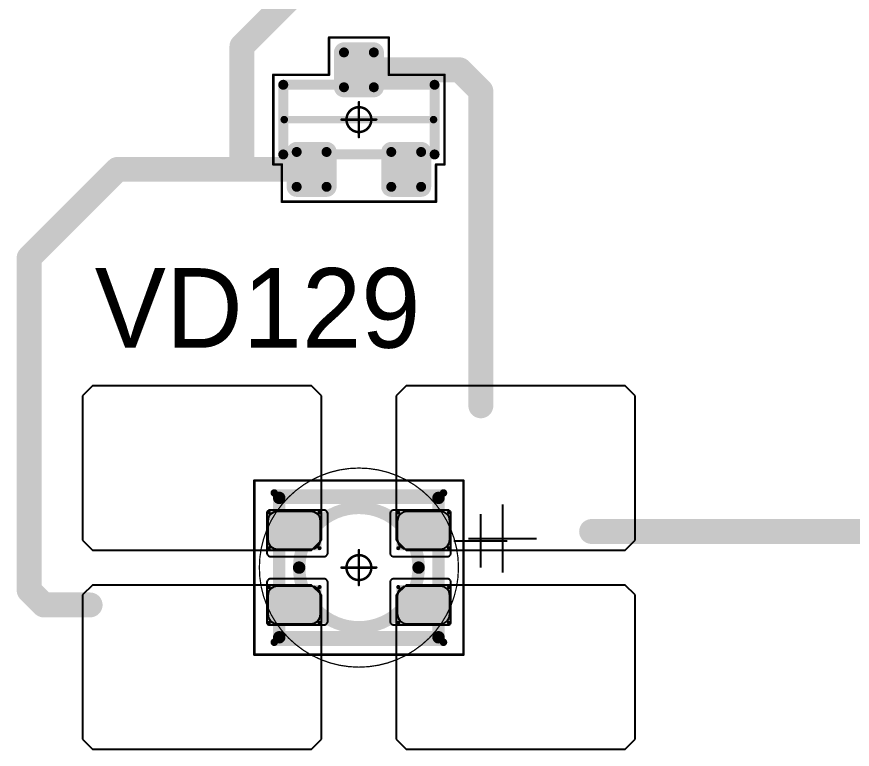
# Model space of a CAD drawing. Header units: millimetres. Extents: x 0 to 400, y 0 to 514.
# Drawn here: x 133.12 to 149.91, y 148.85 to 163.57 of the extents above; entities that cross this region are included whole.
import ezdxf

# ---------------------------------------------------------------- set-up
doc = ezdxf.new("R2010")
doc.units = ezdxf.units.MM
for name, color, linetype in [('Mechanical13', 56, 'Continuous'), ('Mechanical15', 56, 'Continuous'), ('Mechanical2', 216, 'Continuous'), ('TopLayer', 1, 'Continuous'), ('TopOverlay', 2, 'Continuous'), ('TopPaste', 8, 'Continuous'), ('TopSolder', 216, 'Continuous')]:
    doc.layers.add(name, color=color, linetype=linetype)

# ---------------------------------------------------------------- blocks, each defined once
blk = doc.blocks.new('SOT23_53')
at = {"layer": 'Mechanical13', "const_width": 0.2}
for points in [[(-0.7, 1.52), (0.7, 1.52)], [(-0.7, 1.52), (-0.7, -1.52)], [(0.7, 1.52), (0.7, -1.52)], [(-0.7, -1.52), (0.7, -1.52)]]:
    blk.add_lwpolyline(points, dxfattribs=at)
at = {"layer": 'Mechanical13', "const_width": 0.1}
for points in [[(-0.75, 1.52, 1), (-0.65, 1.52, 1)], [(-0.75, 1.52, 1), (-0.65, 1.52, 1)], [(0.65, 1.52, 1), (0.75, 1.52, 1)], [(0.65, 1.52, 1), (0.75, 1.52, 1)], [(-0.75, -1.52, 1), (-0.65, -1.52, 1)], [(-0.75, -1.52, 1), (-0.65, -1.52, 1)], [(0.65, -1.52, 1), (0.75, -1.52, 1)], [(0.65, -1.52, 1), (0.75, -1.52, 1)]]:
    blk.add_lwpolyline(points, format="xyb", close=True, dxfattribs=at)
at = {"layer": 'Mechanical15', "const_width": 0.05}
for points in [[(-0.9, 1.72), (-0.9, 1.55)], [(-0.9, 1.72), (0.9, 1.72)], [(0.9, 1.72), (0.9, 0.6)], [(-1.65, 1.55), (-1.65, -1.55)], [(-1.65, 1.55), (-0.9, 1.55)], [(0.9, 0.6), (1.65, 0.6)], [(1.65, 0.6), (1.65, -0.6)], [(0, 0.35), (0, -0.35)], [(-0.35, 0), (0.35, 0)], [(0.9, -0.6), (1.65, -0.6)], [(0.9, -0.6), (0.9, -1.72)], [(-1.65, -1.55), (-0.9, -1.55)], [(-0.9, -1.55), (-0.9, -1.72)], [(-0.9, -1.72), (0.9, -1.72)]]:
    blk.add_lwpolyline(points, dxfattribs=at)
at = {"layer": 'Mechanical15'}
for points, const_width in [([(-0.913, 1.72, 1), (-0.888, 1.72, 1)], 0.025), ([(-0.913, 1.72, 1), (-0.888, 1.72, 1)], 0.025), ([(0.888, 1.72, 1), (0.913, 1.72, 1)], 0.025), ([(0.888, 1.72, 1), (0.913, 1.72, 1)], 0.025), ([(-1.662, 1.55, 1), (-1.637, 1.55, 1)], 0.025), ([(-1.662, 1.55, 1), (-1.637, 1.55, 1)], 0.025), ([(-0.913, 1.55, 1), (-0.888, 1.55, 1)], 0.025), ([(-0.913, 1.55, 1), (-0.888, 1.55, 1)], 0.025), ([(0.888, 0.6, 1), (0.913, 0.6, 1)], 0.025), ([(0.888, 0.6, 1), (0.913, 0.6, 1)], 0.025), ([(1.637, 0.6, 1), (1.662, 0.6, 1)], 0.025), ([(1.637, 0.6, 1), (1.662, 0.6, 1)], 0.025), ([(-0.012, 0.35, 1), (0.012, 0.35, 1)], 0.025), ([(0.25, 0, 1), (-0.25, 0, 1)], 0.05), ([(-0.362, 0, 1), (-0.337, 0, 1)], 0.025), ([(-0.262, 0, 1), (-0.238, 0, 1)], 0.025), ([(0.238, 0, 1), (0.262, 0, 1)], 0.025), ([(0.337, 0, 1), (0.362, 0, 1)], 0.025), ([(-0.012, -0.35, 1), (0.012, -0.35, 1)], 0.025), ([(0.888, -0.6, 1), (0.913, -0.6, 1)], 0.025), ([(0.888, -0.6, 1), (0.913, -0.6, 1)], 0.025), ([(1.637, -0.6, 1), (1.662, -0.6, 1)], 0.025), ([(1.637, -0.6, 1), (1.662, -0.6, 1)], 0.025), ([(-1.662, -1.55, 1), (-1.637, -1.55, 1)], 0.025), ([(-1.662, -1.55, 1), (-1.637, -1.55, 1)], 0.025), ([(-0.913, -1.55, 1), (-0.888, -1.55, 1)], 0.025), ([(-0.913, -1.55, 1), (-0.888, -1.55, 1)], 0.025), ([(-0.913, -1.72, 1), (-0.888, -1.72, 1)], 0.025), ([(-0.913, -1.72, 1), (-0.888, -1.72, 1)], 0.025), ([(0.888, -1.72, 1), (0.913, -1.72, 1)], 0.025), ([(0.888, -1.72, 1), (0.913, -1.72, 1)], 0.025)]:
    blk.add_lwpolyline(points, format="xyb", close=True, dxfattribs=dict(at, const_width=const_width))
at = {"layer": 'TopLayer', "const_width": 0.1}
for points in [[(-1.4, 1.25, 1), (-1.3, 1.25, 1)], [(-0.7, 1.25, 1), (-0.6, 1.25, 1)], [(-1.4, 0.65, 1), (-1.3, 0.65, 1)], [(-0.7, 0.65, 1), (-0.6, 0.65, 1)], [(0.6, 0.3, 1), (0.7, 0.3, 1)], [(1.3, 0.3, 1), (1.4, 0.3, 1)], [(0.6, -0.3, 1), (0.7, -0.3, 1)], [(1.3, -0.3, 1), (1.4, -0.3, 1)], [(-1.4, -0.65, 1), (-1.3, -0.65, 1)], [(-0.7, -0.65, 1), (-0.6, -0.65, 1)], [(-1.4, -1.25, 1), (-1.3, -1.25, 1)], [(-0.7, -1.25, 1), (-0.6, -1.25, 1)]]:
    blk.add_lwpolyline(points, format="xyb", close=True, dxfattribs=at)
at = {"layer": 'TopLayer'}
for points in [[(-1.35, 1.35), (-1.35, 0.55), (-0.65, 1.35), (-0.65, 0.55)], [(-1.45, 1.25), (-1.45, 0.65), (-0.55, 1.25), (-0.55, 0.65)], [(0.65, 0.4), (0.65, -0.4), (1.35, 0.4), (1.35, -0.4)], [(0.55, 0.3), (0.55, -0.3), (1.45, 0.3), (1.45, -0.3)], [(-1.45, -0.65), (-1.45, -1.25), (-0.55, -0.65), (-0.55, -1.25)], [(-1.35, -0.55), (-1.35, -1.35), (-0.65, -0.55), (-0.65, -1.35)]]:
    blk.add_solid(points, dxfattribs=at)
at = {"layer": 'TopOverlay', "const_width": 0.15}
blk.add_lwpolyline([(0, 1.5), (0, -1.5)], dxfattribs=at)
at = {"layer": 'TopOverlay', "const_width": 0.075}
for points in [[(-0.038, 1.5, 1), (0.038, 1.5, 1)], [(-0.038, -1.5, 1), (0.038, -1.5, 1)]]:
    blk.add_lwpolyline(points, format="xyb", close=True, dxfattribs=at)
at = {"layer": 'TopPaste', "const_width": 0.075}
for points in [[(-1.387, 1.25, 1), (-1.313, 1.25, 1)], [(-0.687, 1.25, 1), (-0.613, 1.25, 1)], [(-1.387, 0.65, 1), (-1.313, 0.65, 1)], [(-0.687, 0.65, 1), (-0.613, 0.65, 1)], [(0.613, 0.3, 1), (0.687, 0.3, 1)], [(1.313, 0.3, 1), (1.387, 0.3, 1)], [(0.613, -0.3, 1), (0.687, -0.3, 1)], [(1.313, -0.3, 1), (1.387, -0.3, 1)], [(-1.387, -0.65, 1), (-1.313, -0.65, 1)], [(-0.687, -0.65, 1), (-0.613, -0.65, 1)], [(-1.387, -1.25, 1), (-1.313, -1.25, 1)], [(-0.687, -1.25, 1), (-0.613, -1.25, 1)]]:
    blk.add_lwpolyline(points, format="xyb", close=True, dxfattribs=at)
at = {"layer": 'TopPaste'}
for points in [[(-1.425, 1.25), (-1.425, 0.65), (-0.575, 1.25), (-0.575, 0.65)], [(-1.35, 1.325), (-1.35, 0.575), (-0.65, 1.325), (-0.65, 0.575)], [(0.65, 0.375), (0.65, -0.375), (1.35, 0.375), (1.35, -0.375)], [(0.575, 0.3), (0.575, -0.3), (1.425, 0.3), (1.425, -0.3)], [(-1.425, -0.65), (-1.425, -1.25), (-0.575, -0.65), (-0.575, -1.25)], [(-1.35, -0.575), (-1.35, -1.325), (-0.65, -0.575), (-0.65, -1.325)]]:
    blk.add_solid(points, dxfattribs=at)
at = {"layer": 'TopSolder', "const_width": 0.202}
for points in [[(-1.451, 1.25, 1), (-1.249, 1.25, 1)], [(-0.751, 1.25, 1), (-0.549, 1.25, 1)], [(-1.451, 0.65, 1), (-1.249, 0.65, 1)], [(-0.751, 0.65, 1), (-0.549, 0.65, 1)], [(0.549, 0.3, 1), (0.751, 0.3, 1)], [(1.249, 0.3, 1), (1.451, 0.3, 1)], [(0.549, -0.3, 1), (0.751, -0.3, 1)], [(1.249, -0.3, 1), (1.451, -0.3, 1)], [(-1.451, -0.65, 1), (-1.249, -0.65, 1)], [(-0.751, -0.65, 1), (-0.549, -0.65, 1)], [(-1.451, -1.25, 1), (-1.249, -1.25, 1)], [(-0.751, -1.25, 1), (-0.549, -1.25, 1)]]:
    blk.add_lwpolyline(points, format="xyb", close=True, dxfattribs=at)
at = {"layer": 'TopSolder'}
for points in [[(-1.35, 1.452), (-1.35, 0.448), (-0.65, 1.452), (-0.65, 0.448)], [(-1.552, 1.25), (-1.552, 0.65), (-0.448, 1.25), (-0.448, 0.65)], [(0.65, 0.502), (0.65, -0.502), (1.35, 0.502), (1.35, -0.502)], [(0.448, 0.3), (0.448, -0.3), (1.552, 0.3), (1.552, -0.3)], [(-1.35, -0.448), (-1.35, -1.452), (-0.65, -0.448), (-0.65, -1.452)], [(-1.552, -0.65), (-1.552, -1.25), (-0.448, -0.65), (-0.448, -1.25)]]:
    blk.add_solid(points, dxfattribs=at)
blk = doc.blocks.new('E65F_226')
at = {"layer": 'Mechanical13'}
for p, q in [((2.441, 1.071), (2.441, 0)), ((1.905, 0.536), (2.976, 0.536))]:
    blk.add_line(p, q, dxfattribs=at)
at = {"layer": 'Mechanical13', "const_width": 0.25}
for points in [[(-1.6, -1.4), (-1.6, 1.4)], [(-1.6, 1.4), (1.6, 1.4)], [(1.6, -1.4), (1.6, 1.4)], [(-1.6, -1.4), (1.6, -1.4)]]:
    blk.add_lwpolyline(points, dxfattribs=at)
at = {"layer": 'Mechanical13'}
for points, const_width in [([(-1.663, 1.4, 1), (-1.538, 1.4, 1)], 0.125), ([(-1.663, 1.4, 1), (-1.538, 1.4, 1)], 0.125), ([(1.537, 1.4, 1), (1.662, 1.4, 1)], 0.125), ([(1.537, 1.4, 1), (1.662, 1.4, 1)], 0.125), ([(1.2, 0, 1), (-1.2, 0, 1)], 0.25), ([(-1.263, 0, 1), (-1.138, 0, 1)], 0.125), ([(1.137, 0, 1), (1.262, 0, 1)], 0.125), ([(-1.663, -1.4, 1), (-1.538, -1.4, 1)], 0.125), ([(-1.663, -1.4, 1), (-1.538, -1.4, 1)], 0.125), ([(1.537, -1.4, 1), (1.662, -1.4, 1)], 0.125), ([(1.537, -1.4, 1), (1.662, -1.4, 1)], 0.125)]:
    blk.add_lwpolyline(points, format="xyb", close=True, dxfattribs=dict(at, const_width=const_width))
at = {"layer": 'Mechanical15', "const_width": 0.05}
for points in [[(-2.1, 1.75), (2.1, 1.75)], [(-2.1, -1.75), (-2.1, 1.75)], [(2.1, -1.75), (2.1, 1.75)], [(0, -0.35), (0, 0.35)], [(0, -0.35), (0, 0.35)], [(-0.35, 0), (0.35, 0)], [(-0.35, 0), (0.35, 0)], [(-2.1, -1.75), (2.1, -1.75)]]:
    blk.add_lwpolyline(points, dxfattribs=at)
at = {"layer": 'Mechanical15'}
for points, const_width in [([(-2.113, 1.75, 1), (-2.088, 1.75, 1)], 0.025), ([(-2.113, 1.75, 1), (-2.088, 1.75, 1)], 0.025), ([(2.087, 1.75, 1), (2.112, 1.75, 1)], 0.025), ([(2.087, 1.75, 1), (2.112, 1.75, 1)], 0.025), ([(-0.013, 0.35, 1), (0.012, 0.35, 1)], 0.025), ([(-0.013, 0.35, 1), (0.012, 0.35, 1)], 0.025), ([(0.25, 0, 1), (-0.25, 0, 1)], 0.05), ([(0.25, 0, 1), (-0.25, 0, 1)], 0.05), ([(-0.363, 0, 1), (-0.338, 0, 1)], 0.025), ([(-0.363, 0, 1), (-0.338, 0, 1)], 0.025), ([(-0.263, 0, 1), (-0.238, 0, 1)], 0.025), ([(-0.263, 0, 1), (-0.238, 0, 1)], 0.025), ([(0.237, 0, 1), (0.262, 0, 1)], 0.025), ([(0.237, 0, 1), (0.262, 0, 1)], 0.025), ([(0.337, 0, 1), (0.362, 0, 1)], 0.025), ([(0.337, 0, 1), (0.362, 0, 1)], 0.025), ([(-0.013, -0.35, 1), (0.012, -0.35, 1)], 0.025), ([(-0.013, -0.35, 1), (0.012, -0.35, 1)], 0.025), ([(-2.113, -1.75, 1), (-2.088, -1.75, 1)], 0.025), ([(-2.113, -1.75, 1), (-2.088, -1.75, 1)], 0.025), ([(2.087, -1.75, 1), (2.112, -1.75, 1)], 0.025), ([(2.087, -1.75, 1), (2.112, -1.75, 1)], 0.025)]:
    blk.add_lwpolyline(points, format="xyb", close=True, dxfattribs=dict(at, const_width=const_width))
at = {"layer": 'TopLayer'}
for p, q in [((-5.35, 3.65), (-5.55, 3.45)), ((-0.95, 3.65), (-5.35, 3.65)), ((-5.35, 3.65), (-5.35, 3.65)), ((-0.75, 3.45), (-0.95, 3.65)), ((0.95, 3.65), (0.75, 3.45)), ((5.35, 3.65), (0.95, 3.65)), ((0.95, 3.65), (0.95, 3.65)), ((5.55, 3.45), (5.35, 3.65)), ((-5.55, 3.45), (-5.55, 3.45)), ((-5.55, 3.45), (-5.55, 0.55)), ((-0.75, 0.55), (-0.75, 3.45)), ((0.75, 3.45), (0.75, 3.45)), ((0.75, 3.45), (0.75, 0.55)), ((5.55, 0.55), (5.55, 3.45)), ((-5.55, 0.55), (-5.35, 0.35)), ((-0.95, 0.35), (-0.75, 0.55)), ((0.75, 0.55), (0.95, 0.35)), ((5.35, 0.35), (5.55, 0.55)), ((-5.35, 0.35), (-0.95, 0.35)), ((0.95, 0.35), (5.35, 0.35)), ((-5.35, -0.35), (-5.55, -0.55)), ((-0.95, -0.35), (-5.35, -0.35)), ((-5.35, -0.35), (-5.35, -0.35)), ((-0.75, -0.55), (-0.95, -0.35)), ((0.95, -0.35), (0.75, -0.55)), ((5.35, -0.35), (0.95, -0.35)), ((0.95, -0.35), (0.95, -0.35)), ((5.55, -0.55), (5.35, -0.35)), ((-5.55, -0.55), (-5.55, -0.55)), ((-5.55, -0.55), (-5.55, -3.45)), ((-0.75, -3.45), (-0.75, -0.55)), ((0.75, -0.55), (0.75, -0.55)), ((0.75, -0.55), (0.75, -3.45)), ((5.55, -3.45), (5.55, -0.55)), ((-5.55, -3.45), (-5.35, -3.65)), ((-0.95, -3.65), (-0.75, -3.45)), ((0.75, -3.45), (0.95, -3.65)), ((5.35, -3.65), (5.55, -3.45)), ((-5.35, -3.65), (-0.95, -3.65)), ((0.95, -3.65), (5.35, -3.65))]:
    blk.add_line(p, q, dxfattribs=at)
at = {"layer": 'TopLayer', "const_width": 0.04}
for points in [[(-1.83, 1.11, 1), (-1.79, 1.11, 1)], [(-0.81, 1.11, 1), (-0.77, 1.11, 1)], [(0.77, 1.11, 1), (0.81, 1.11, 1)], [(1.79, 1.11, 1), (1.83, 1.11, 1)], [(-1.83, 0.39, 1), (-1.79, 0.39, 1)], [(-0.81, 0.39, 1), (-0.77, 0.39, 1)], [(0.77, 0.39, 1), (0.81, 0.39, 1)], [(1.79, 0.39, 1), (1.83, 0.39, 1)], [(-1.83, -0.39, 1), (-1.79, -0.39, 1)], [(-0.81, -0.39, 1), (-0.77, -0.39, 1)], [(0.77, -0.39, 1), (0.81, -0.39, 1)], [(1.79, -0.39, 1), (1.83, -0.39, 1)], [(-1.83, -1.11, 1), (-1.79, -1.11, 1)], [(-0.81, -1.11, 1), (-0.77, -1.11, 1)], [(0.77, -1.11, 1), (0.81, -1.11, 1)], [(1.79, -1.11, 1), (1.83, -1.11, 1)]]:
    blk.add_lwpolyline(points, format="xyb", close=True, dxfattribs=at)
at = {"layer": 'TopLayer'}
for points in [[(-1.85, 1.11), (-1.85, 0.39), (-0.75, 1.11), (-0.75, 0.39)], [(-1.81, 1.15), (-1.81, 0.35), (-0.79, 1.15), (-0.79, 0.35)], [(0.75, 1.11), (0.75, 0.39), (1.85, 1.11), (1.85, 0.39)], [(0.79, 1.15), (0.79, 0.35), (1.81, 1.15), (1.81, 0.35)], [(-1.85, -0.39), (-1.85, -1.11), (-0.75, -0.39), (-0.75, -1.11)], [(-1.81, -0.35), (-1.81, -1.15), (-0.79, -0.35), (-0.79, -1.15)], [(0.75, -0.39), (0.75, -1.11), (1.85, -0.39), (1.85, -1.11)], [(0.79, -0.35), (0.79, -1.15), (1.81, -0.35), (1.81, -1.15)]]:
    blk.add_solid(points, dxfattribs=at)
at = {"layer": 'TopOverlay'}
for p, q in [((2.886, 1.271), (2.886, -0.1)), ((2.2, 0.586), (3.571, 0.586))]:
    blk.add_line(p, q, dxfattribs=at)
at = {"layer": 'TopOverlay', "const_width": 0.15}
for points in [[(-1.7, 1.5), (1.7, 1.5)], [(-1.7, -1.5), (1.7, -1.5)]]:
    blk.add_lwpolyline(points, dxfattribs=at)
at = {"layer": 'TopOverlay', "const_width": 0.075}
for points in [[(-1.738, 1.5, 1), (-1.663, 1.5, 1)], [(1.662, 1.5, 1), (1.737, 1.5, 1)], [(-1.738, -1.5, 1), (-1.663, -1.5, 1)], [(1.662, -1.5, 1), (1.737, -1.5, 1)]]:
    blk.add_lwpolyline(points, format="xyb", close=True, dxfattribs=at)
at = {"layer": 'TopPaste'}
for p, q in [((-1.814, 1.011), (-1.829, 0.938)), ((-1.773, 1.073), (-1.814, 1.011)), ((-1.711, 1.114), (-1.773, 1.073)), ((-1.638, 1.129), (-1.711, 1.114)), ((-0.963, 1.129), (-1.638, 1.129)), ((-0.889, 1.114), (-0.963, 1.129)), ((-0.827, 1.073), (-0.889, 1.114)), ((-0.786, 1.011), (-0.827, 1.073)), ((-0.771, 0.938), (-0.786, 1.011)), ((0.786, 1.011), (0.771, 0.938)), ((0.827, 1.073), (0.786, 1.011)), ((0.889, 1.114), (0.827, 1.073)), ((0.962, 1.129), (0.889, 1.114)), ((1.637, 1.129), (0.962, 1.129)), ((1.711, 1.114), (1.637, 1.129)), ((1.773, 1.073), (1.711, 1.114)), ((1.814, 1.011), (1.773, 1.073)), ((1.829, 0.938), (1.814, 1.011)), ((-1.829, 0.938), (-1.829, 0.563)), ((-0.771, 0.563), (-0.771, 0.938)), ((0.771, 0.938), (0.771, 0.563)), ((1.829, 0.563), (1.829, 0.938)), ((-1.829, 0.563), (-1.814, 0.489)), ((-0.786, 0.489), (-0.771, 0.563)), ((0.771, 0.563), (0.786, 0.489)), ((1.814, 0.489), (1.829, 0.563)), ((-1.814, 0.489), (-1.773, 0.427)), ((-1.773, 0.427), (-1.711, 0.386)), ((-1.711, 0.386), (-1.638, 0.371)), ((-1.638, 0.371), (-0.963, 0.371)), ((-0.963, 0.371), (-0.889, 0.386)), ((-0.889, 0.386), (-0.827, 0.427)), ((-0.827, 0.427), (-0.786, 0.489)), ((0.786, 0.489), (0.827, 0.427)), ((0.827, 0.427), (0.889, 0.386)), ((0.889, 0.386), (0.962, 0.371)), ((0.962, 0.371), (1.637, 0.371)), ((1.637, 0.371), (1.711, 0.386)), ((1.711, 0.386), (1.773, 0.427)), ((1.773, 0.427), (1.814, 0.489)), ((-1.814, -0.489), (-1.829, -0.563)), ((-1.773, -0.427), (-1.814, -0.489)), ((-1.711, -0.386), (-1.773, -0.427)), ((-1.638, -0.371), (-1.711, -0.386)), ((-0.963, -0.371), (-1.638, -0.371)), ((-0.889, -0.386), (-0.963, -0.371)), ((-0.827, -0.427), (-0.889, -0.386)), ((-0.786, -0.489), (-0.827, -0.427)), ((-0.771, -0.563), (-0.786, -0.489)), ((0.786, -0.489), (0.771, -0.563)), ((0.827, -0.427), (0.786, -0.489)), ((0.889, -0.386), (0.827, -0.427)), ((0.962, -0.371), (0.889, -0.386)), ((1.637, -0.371), (0.962, -0.371)), ((1.711, -0.386), (1.637, -0.371)), ((1.773, -0.427), (1.711, -0.386)), ((1.814, -0.489), (1.773, -0.427)), ((1.829, -0.563), (1.814, -0.489)), ((-1.829, -0.563), (-1.829, -0.938)), ((-0.771, -0.938), (-0.771, -0.563)), ((0.771, -0.563), (0.771, -0.938)), ((1.829, -0.938), (1.829, -0.563)), ((-1.829, -0.938), (-1.814, -1.011)), ((-0.786, -1.011), (-0.771, -0.938)), ((0.771, -0.938), (0.786, -1.011)), ((1.814, -1.011), (1.829, -0.938)), ((-1.814, -1.011), (-1.773, -1.073)), ((-1.773, -1.073), (-1.711, -1.114)), ((-1.711, -1.114), (-1.638, -1.129)), ((-1.638, -1.129), (-0.963, -1.129)), ((-0.963, -1.129), (-0.889, -1.114)), ((-0.889, -1.114), (-0.827, -1.073)), ((-0.827, -1.073), (-0.786, -1.011)), ((0.786, -1.011), (0.827, -1.073)), ((0.827, -1.073), (0.889, -1.114)), ((0.889, -1.114), (0.962, -1.129)), ((0.962, -1.129), (1.637, -1.129)), ((1.637, -1.129), (1.711, -1.114)), ((1.711, -1.114), (1.773, -1.073)), ((1.773, -1.073), (1.814, -1.011))]:
    blk.add_line(p, q, dxfattribs=at)
at = {"layer": 'TopSolder'}
for p, q in [((-1.842, 1.129), (-1.85, 1.111)), ((-1.85, 1.111), (-1.85, 1.101)), ((-1.85, 1.101), (-1.85, 1.101)), ((-1.85, 1.101), (-1.85, 0.301)), ((-1.828, 1.143), (-1.842, 1.129)), ((-1.81, 1.151), (-1.828, 1.143)), ((-1.8, 1.151), (-1.81, 1.151)), ((-0.7, 1.151), (-1.8, 1.151)), ((-0.685, 1.151), (-0.7, 1.151)), ((-0.7, 1.151), (-0.7, 1.151)), ((-0.658, 1.139), (-0.685, 1.151)), ((-0.636, 1.118), (-0.658, 1.139)), ((-0.625, 1.09), (-0.636, 1.118)), ((-0.625, 1.076), (-0.625, 1.09)), ((-0.625, 0.301), (-0.625, 1.076)), ((0.636, 1.118), (0.625, 1.09)), ((0.625, 1.09), (0.625, 1.076)), ((0.625, 1.076), (0.625, 1.076)), ((0.625, 1.076), (0.625, 0.301)), ((0.657, 1.139), (0.636, 1.118)), ((0.685, 1.151), (0.657, 1.139)), ((0.7, 1.151), (0.685, 1.151)), ((1.8, 1.151), (0.7, 1.151)), ((1.81, 1.151), (1.8, 1.151)), ((1.8, 1.151), (1.8, 1.151)), ((1.828, 1.143), (1.81, 1.151)), ((1.842, 1.129), (1.828, 1.143)), ((1.85, 1.111), (1.842, 1.129)), ((1.85, 1.101), (1.85, 1.111)), ((1.85, 0.301), (1.85, 1.101)), ((-1.85, 0.301), (-1.85, 0.286)), ((-1.85, 0.286), (-1.839, 0.258)), ((-1.839, 0.258), (-1.818, 0.237)), ((-1.818, 0.237), (-1.79, 0.226)), ((-1.79, 0.226), (-1.775, 0.226)), ((-1.775, 0.226), (-1.775, 0.226)), ((-1.775, 0.226), (-0.7, 0.226)), ((-0.7, 0.226), (-0.685, 0.226)), ((-0.685, 0.226), (-0.658, 0.237)), ((-0.658, 0.237), (-0.636, 0.258)), ((-0.636, 0.258), (-0.625, 0.286)), ((-0.625, 0.286), (-0.625, 0.301)), ((-0.625, 0.301), (-0.625, 0.301)), ((0.625, 0.301), (0.625, 0.286)), ((0.625, 0.286), (0.636, 0.258)), ((0.636, 0.258), (0.657, 0.237)), ((0.657, 0.237), (0.685, 0.226)), ((0.685, 0.226), (0.7, 0.226)), ((0.7, 0.226), (0.7, 0.226)), ((0.7, 0.226), (1.775, 0.226)), ((1.775, 0.226), (1.79, 0.226)), ((1.79, 0.226), (1.817, 0.237)), ((1.817, 0.237), (1.839, 0.258)), ((1.839, 0.258), (1.85, 0.286)), ((1.85, 0.286), (1.85, 0.301)), ((1.85, 0.301), (1.85, 0.301)), ((-1.839, -0.257), (-1.85, -0.285)), ((-1.85, -0.285), (-1.85, -0.299)), ((-1.85, -0.299), (-1.85, -0.299)), ((-1.85, -0.299), (-1.85, -1.099)), ((-1.818, -0.236), (-1.839, -0.257)), ((-1.79, -0.224), (-1.818, -0.236)), ((-1.775, -0.224), (-1.79, -0.224)), ((-0.7, -0.224), (-1.775, -0.224)), ((-0.685, -0.224), (-0.7, -0.224)), ((-0.7, -0.224), (-0.7, -0.224)), ((-0.658, -0.236), (-0.685, -0.224)), ((-0.636, -0.257), (-0.658, -0.236)), ((-0.625, -0.285), (-0.636, -0.257)), ((-0.625, -0.299), (-0.625, -0.285)), ((-0.625, -1.074), (-0.625, -0.299)), ((0.636, -0.257), (0.625, -0.285)), ((0.625, -0.285), (0.625, -0.299)), ((0.625, -0.299), (0.625, -0.299)), ((0.625, -0.299), (0.625, -1.074)), ((0.657, -0.236), (0.636, -0.257)), ((0.685, -0.224), (0.657, -0.236)), ((0.7, -0.224), (0.685, -0.224)), ((1.775, -0.224), (0.7, -0.224)), ((1.79, -0.224), (1.775, -0.224)), ((1.775, -0.224), (1.775, -0.224)), ((1.817, -0.236), (1.79, -0.224)), ((1.839, -0.257), (1.817, -0.236)), ((1.85, -0.285), (1.839, -0.257)), ((1.85, -0.299), (1.85, -0.285)), ((1.85, -1.099), (1.85, -0.299)), ((-1.85, -1.099), (-1.85, -1.109)), ((-1.85, -1.109), (-1.842, -1.128)), ((-1.842, -1.128), (-1.828, -1.142)), ((-1.828, -1.142), (-1.81, -1.149)), ((-1.81, -1.149), (-1.8, -1.149)), ((-1.8, -1.149), (-0.7, -1.149)), ((-1.8, -1.149), (-1.8, -1.149)), ((-0.7, -1.149), (-0.685, -1.149)), ((-0.685, -1.149), (-0.658, -1.138)), ((-0.658, -1.138), (-0.636, -1.117)), ((-0.636, -1.117), (-0.625, -1.089)), ((-0.625, -1.089), (-0.625, -1.074)), ((-0.625, -1.074), (-0.625, -1.074)), ((0.625, -1.074), (0.625, -1.089)), ((0.625, -1.089), (0.636, -1.117)), ((0.636, -1.117), (0.657, -1.138)), ((0.657, -1.138), (0.685, -1.149)), ((0.685, -1.149), (0.7, -1.149)), ((0.7, -1.149), (1.8, -1.149)), ((0.7, -1.149), (0.7, -1.149)), ((1.8, -1.149), (1.81, -1.149)), ((1.81, -1.149), (1.828, -1.142)), ((1.828, -1.142), (1.842, -1.128)), ((1.842, -1.128), (1.85, -1.109)), ((1.85, -1.109), (1.85, -1.099)), ((1.85, -1.099), (1.85, -1.099))]:
    blk.add_line(p, q, dxfattribs=at)

msp = doc.modelspace()

# ---------------------------------------------------------------- linework, layer by layer
at = {"layer": 'Mechanical2'}
for points, const_width in [([(142, 152.5, 1), (138, 152.5, 1)], 0.0254), ([(140, 154.5, 1), (140, 154.5, 1)], 0.0005), ([(137.994, 152.5, 1), (138.006, 152.5, 1)], 0.0127), ([(138, 152.5, 1), (138, 152.5, 1)], 0.0005), ([(141.994, 152.5, 1), (142.006, 152.5, 1)], 0.0127), ([(142, 152.5, 1), (142, 152.5, 1)], 0.0005), ([(140, 150.5, 1), (140, 150.5, 1)], 0.0005)]:
    msp.add_lwpolyline(points, format="xyb", close=True, dxfattribs=dict(at, const_width=const_width))
at = {"layer": 'Mechanical2', "const_width": 0.001}
for points in [[(140, 150.5), (140, 154.5)], [(138, 152.5), (142, 152.5)]]:
    msp.add_lwpolyline(points, dxfattribs=at)
at = {"layer": 'TopLayer', "const_width": 0.5}
for points in [[(137.65, 162.975), (140.15, 165.475)], [(137.65, 160.5), (137.65, 162.975)], [(140, 162.5), (142.025, 162.5)], [(142.025, 162.5), (142.45, 162.075)], [(142.45, 155.75), (142.45, 162.075)], [(133.375, 158.725), (135.15, 160.5)], [(135.15, 160.5), (139.05, 160.5)], [(133.375, 152.043), (133.375, 158.725)], [(144.675, 153.225), (153.3, 153.225)], [(133.375, 152.043), (133.668, 151.75)], [(133.668, 151.75), (134.6, 151.75)]]:
    msp.add_lwpolyline(points, dxfattribs=at)
at = {"layer": 'TopLayer', "const_width": 0.25}
for points in [[(137.525, 162.975, 1), (137.775, 162.975, 1)], [(137.525, 162.975, 1), (137.775, 162.975, 1)], [(139.875, 162.5, 1), (140.125, 162.5, 1)], [(141.9, 162.5, 1), (142.15, 162.5, 1)], [(141.9, 162.5, 1), (142.15, 162.5, 1)], [(142.325, 162.075, 1), (142.575, 162.075, 1)], [(142.325, 162.075, 1), (142.575, 162.075, 1)], [(135.025, 160.5, 1), (135.275, 160.5, 1)], [(135.025, 160.5, 1), (135.275, 160.5, 1)], [(137.525, 160.5, 1), (137.775, 160.5, 1)], [(138.925, 160.5, 1), (139.175, 160.5, 1)], [(133.25, 158.725, 1), (133.5, 158.725, 1)], [(133.25, 158.725, 1), (133.5, 158.725, 1)], [(142.325, 155.75, 1), (142.575, 155.75, 1)], [(144.55, 153.225, 1), (144.8, 153.225, 1)], [(133.25, 152.043, 1), (133.5, 152.043, 1)], [(133.25, 152.043, 1), (133.5, 152.043, 1)], [(133.543, 151.75, 1), (133.793, 151.75, 1)], [(133.543, 151.75, 1), (133.793, 151.75, 1)], [(134.475, 151.75, 1), (134.725, 151.75, 1)]]:
    msp.add_lwpolyline(points, format="xyb", close=True, dxfattribs=at)

# ---------------------------------------------------------------- block references
for name, p, rotation in [('SOT23_53', (140, 161.5), 90), ('E65F_226', (140, 152.5), 360)]:
    msp.add_blockref(name, p, dxfattribs=dict(rotation=rotation))

# ---------------------------------------------------------------- texts
at = {"layer": 'TopOverlay'}
msp.add_text('VD129', height=1.6, dxfattribs=at).set_placement((134.694, 156.917))

doc.saveas('drawing.dxf')
